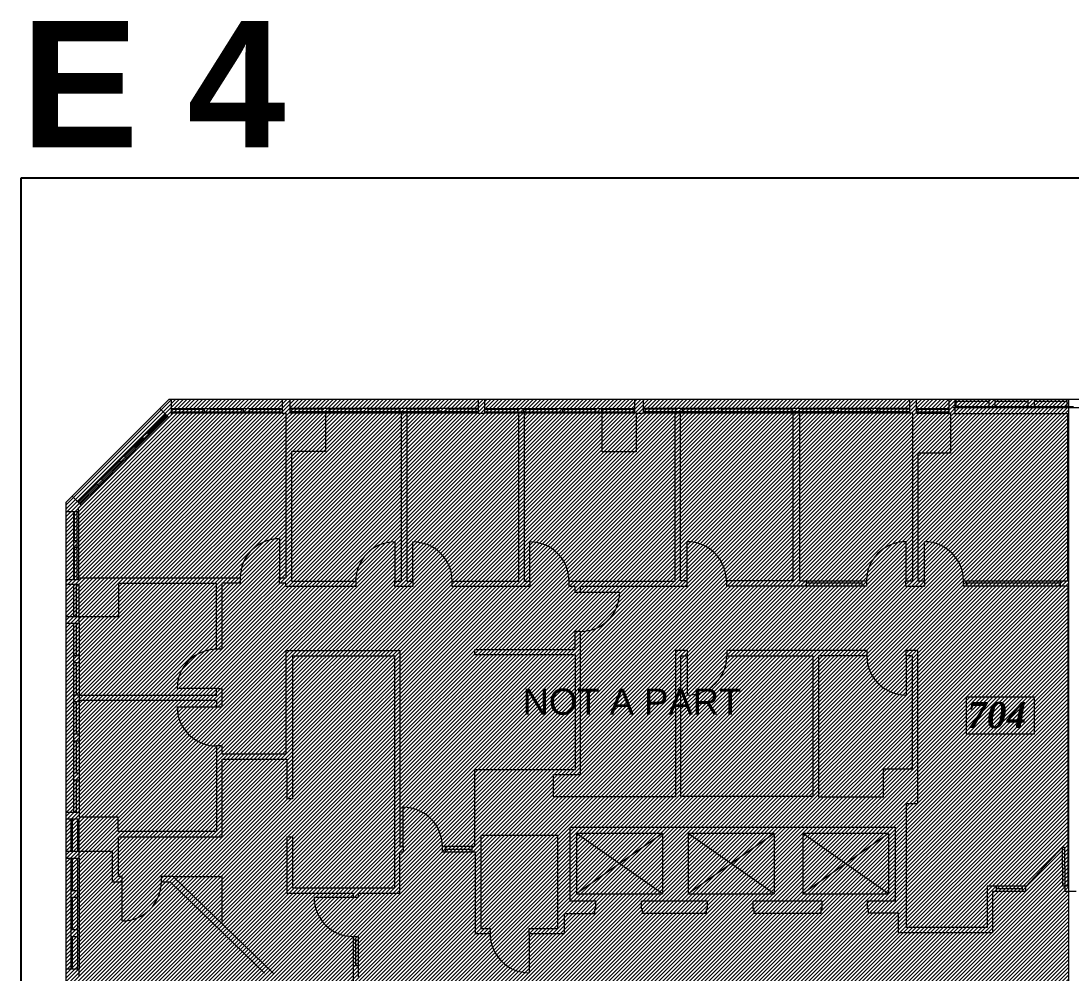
# Model space of a CAD drawing. Header units: inches. Extents: x 4293 to 10865, y -6935 to 441.
# Drawn here: x 6630 to 7595, y -6126 to -5251 of the extents above; entities that cross this region are included whole.
import ezdxf
from ezdxf.enums import TextEntityAlignment as Align

# ---------------------------------------------------------------- set-up
doc = ezdxf.new("R2010")
doc.units = ezdxf.units.IN
doc.header["$MEASUREMENT"] = 0
doc.layers.get('Defpoints').update_dxf_attribs({"color": 104})
doc.layers.add('ARCH-BLOCK', color=8, linetype='Continuous', lineweight=0)
doc.styles.add('DB', font='arial.ttf')
doc.styles.add('LT Street Name', font='timesbi.ttf')
doc.styles.add('PDF Arial', font='arial.ttf')

# ---------------------------------------------------------------- blocks, each defined once
blk = doc.blocks.new('fp')
at = {"layer": 'ARCH-BLOCK', "transparency": 33554508}
h = blk.add_hatch(dxfattribs=at)
h.set_pattern_fill('ANSI31', color=256, scale=20)
h.paths.add_polyline_path([(9726.97, 3901.76), (9632.09, 3806.88), (9632.09, 2946.64), (9725.28, 2853.09), (10554.25, 2853.09), (10554.25, 3901.76)])
at = {"layer": 'ARCH-BLOCK'}
for p, q in [((9726.97, 3901.76), (9632.09, 3806.88)), ((9726.97, 3901.76), (9638.08, 3812.88)), ((11420.95, 3901.76), (9726.97, 3901.76)), ((11420.95, 3901.76), (9726.97, 3901.76)), ((9729.49, 3887.69), (9729.49, 3901.76)), ((9831.13, 3901.76), (9831.13, 3889.23)), ((9838.09, 3901.76), (9838.09, 3889.23)), ((10011.49, 3889.23), (10011.49, 3901.76)), ((10017.49, 3889.23), (10017.49, 3901.76)), ((10155.01, 3901.76), (10155.01, 3889.23)), ((10163.03, 3901.76), (10163.03, 3889.23)), ((10408.19, 3889.23), (10408.19, 3901.76)), ((10414.19, 3889.23), (10414.19, 3901.76)), ((10444.07, 3901.76), (10444.07, 3889.23)), ((10449.93, 3889.21), (10449.93, 3901.76)), ((10450.67, 3894.08), (10450.67, 3901.76)), ((10480.67, 3901.76), (10480.67, 3895.28)), ((10486.67, 3895.28), (10486.67, 3901.76)), ((10516.67, 3901.76), (10516.67, 3895.28)), ((10522.67, 3895.28), (10522.67, 3901.76)), ((10552.67, 3901.76), (10552.67, 3895.28)), ((9718.69, 3893.49), (9726.99, 3885.19)), ((9729.49, 3893.43), (9759.37, 3893.43)), ((9729.49, 3892.83), (9759.37, 3892.83)), ((9759.37, 3893.43), (9759.37, 3890.43)), ((9759.37, 3893.43), (9765.37, 3893.43)), ((9765.37, 3890.43), (9765.37, 3893.43)), ((9765.37, 3893.43), (9795.25, 3893.43)), ((9765.37, 3892.83), (9795.25, 3892.83)), ((9795.25, 3893.43), (9795.25, 3890.43)), ((9795.25, 3893.43), (9801.25, 3893.43)), ((9801.25, 3890.43), (9801.25, 3893.43)), ((9801.25, 3893.43), (9831.13, 3893.43)), ((9801.25, 3892.83), (9831.13, 3892.83)), ((9867.97, 3893.43), (9838.09, 3893.43)), ((9867.97, 3892.83), (9838.09, 3892.83)), ((9873.97, 3893.43), (9867.97, 3893.43)), ((9867.97, 3890.43), (9867.97, 3893.43)), ((9873.97, 3893.43), (9873.97, 3890.43)), ((9903.85, 3893.43), (9873.97, 3893.43)), ((9903.85, 3892.83), (9873.97, 3892.83)), ((9909.85, 3893.43), (9903.85, 3893.43)), ((9903.85, 3890.43), (9903.85, 3893.43)), ((9909.85, 3893.43), (9909.85, 3890.43)), ((9939.73, 3893.43), (9909.85, 3893.43)), ((9939.73, 3892.83), (9909.85, 3892.83)), ((9945.73, 3893.43), (9939.73, 3893.43)), ((9939.73, 3890.43), (9939.73, 3893.43)), ((9945.73, 3893.43), (9945.73, 3890.43)), ((9975.61, 3893.43), (9945.73, 3893.43)), ((9975.61, 3892.83), (9945.73, 3892.83)), ((9981.61, 3893.43), (9975.61, 3893.43)), ((9975.61, 3890.43), (9975.61, 3893.43)), ((9981.61, 3893.43), (9981.61, 3890.43)), ((10011.49, 3893.43), (9981.61, 3893.43)), ((10011.49, 3892.83), (9981.61, 3892.83)), ((10017.49, 3893.43), (10047.37, 3893.43)), ((10017.49, 3892.83), (10047.37, 3892.83)), ((10047.37, 3893.43), (10047.37, 3890.43)), ((10047.37, 3893.43), (10053.37, 3893.43)), ((10053.37, 3890.43), (10053.37, 3893.43)), ((10053.37, 3893.43), (10083.25, 3893.43)), ((10053.37, 3892.83), (10083.25, 3892.83)), ((10083.25, 3893.43), (10083.25, 3890.43)), ((10083.25, 3893.43), (10089.25, 3893.43)), ((10089.25, 3890.43), (10089.25, 3893.43)), ((10089.25, 3893.43), (10119.13, 3893.43)), ((10089.25, 3892.83), (10119.13, 3892.83)), ((10119.13, 3893.43), (10119.13, 3890.43)), ((10119.13, 3893.43), (10125.13, 3893.43)), ((10125.13, 3890.43), (10125.13, 3893.43)), ((10125.13, 3893.43), (10155.01, 3893.43)), ((10125.13, 3892.83), (10155.01, 3892.83)), ((10192.91, 3893.43), (10163.03, 3893.43)), ((10192.91, 3892.83), (10163.03, 3892.83)), ((10198.91, 3893.43), (10192.91, 3893.43)), ((10192.91, 3890.43), (10192.91, 3893.43)), ((10198.91, 3893.43), (10198.91, 3890.43)), ((10228.79, 3893.43), (10198.91, 3893.43)), ((10228.79, 3892.83), (10198.91, 3892.83)), ((10234.79, 3893.43), (10228.79, 3893.43)), ((10228.79, 3890.43), (10228.79, 3893.43)), ((10234.79, 3893.43), (10234.79, 3890.43)), ((10264.67, 3893.43), (10234.79, 3893.43)), ((10264.67, 3892.83), (10234.79, 3892.83)), ((10270.67, 3893.43), (10264.67, 3893.43)), ((10264.67, 3890.43), (10264.67, 3893.43)), ((10270.67, 3893.43), (10270.67, 3890.43)), ((10300.55, 3893.43), (10270.67, 3893.43)), ((10300.55, 3892.83), (10270.67, 3892.83)), ((10306.55, 3893.43), (10300.55, 3893.43)), ((10300.55, 3890.43), (10300.55, 3893.43)), ((10306.55, 3893.43), (10306.55, 3890.43)), ((10336.43, 3893.43), (10306.55, 3893.43)), ((10336.43, 3892.83), (10306.55, 3892.83)), ((10342.43, 3893.43), (10336.43, 3893.43)), ((10336.43, 3890.43), (10336.43, 3893.43)), ((10342.43, 3893.43), (10342.43, 3890.43)), ((10372.31, 3893.43), (10342.43, 3893.43)), ((10372.31, 3892.83), (10342.43, 3892.83)), ((10378.31, 3893.43), (10372.31, 3893.43)), ((10372.31, 3890.43), (10372.31, 3893.43)), ((10378.31, 3893.43), (10378.31, 3890.43)), ((10408.19, 3893.43), (10378.31, 3893.43)), ((10408.19, 3892.83), (10378.31, 3892.83)), ((10414.19, 3893.43), (10444.07, 3893.43)), ((10414.19, 3892.83), (10444.07, 3892.83)), ((10450.67, 3894.08), (10447.71, 3894.08)), ((10450.67, 3900.08), (10480.67, 3900.08)), ((10450.67, 3895.28), (10480.67, 3895.28)), ((10624.67, 3894.08), (10450.67, 3894.08)), ((10480.67, 3895.28), (10486.67, 3895.28)), ((10486.67, 3900.08), (10516.67, 3900.08)), ((10486.67, 3895.28), (10516.67, 3895.28)), ((10516.67, 3895.28), (10522.67, 3895.28)), ((10522.67, 3900.08), (10552.67, 3900.08)), ((10522.67, 3895.28), (10552.67, 3895.28)), ((10552.67, 3895.28), (10558.67, 3895.28)), ((9726.99, 3885.19), (9646.36, 3804.6)), ((9707.05, 3871.19), (9724.02, 3888.16)), ((9707.47, 3870.77), (9724.45, 3887.73)), ((9709.17, 3869.07), (9726.14, 3886.04)), ((9726.99, 3885.19), (9729.49, 3887.69)), ((9729.49, 3890.43), (9759.37, 3890.43)), ((9831.13, 3889.23), (9729.49, 3889.23)), ((9759.37, 3890.43), (9765.37, 3890.43)), ((9765.37, 3890.43), (9795.25, 3890.43)), ((9795.25, 3890.43), (9801.25, 3890.43)), ((9801.25, 3890.43), (9831.13, 3890.43)), ((9831.13, 3889.23), (9834.68, 3889.23)), ((9834.68, 3737.58), (9834.68, 3889.23)), ((9867.97, 3890.43), (9838.09, 3890.43)), ((10011.49, 3889.23), (9838.09, 3889.23)), ((9873.97, 3890.43), (9867.97, 3890.43)), ((9870.97, 3889.23), (9870.97, 3854.02)), ((9903.85, 3890.43), (9873.97, 3890.43)), ((9909.85, 3890.43), (9903.85, 3890.43)), ((9939.73, 3890.43), (9909.85, 3890.43)), ((9945.73, 3890.43), (9939.73, 3890.43)), ((9940.93, 3734.7), (9940.93, 3889.23)), ((9945.6, 3889.23), (9945.6, 3734.7)), ((9975.61, 3890.43), (9945.73, 3890.43)), ((9981.61, 3890.43), (9975.61, 3890.43)), ((10011.49, 3890.43), (9981.61, 3890.43)), ((10011.49, 3889.23), (10017.49, 3889.23)), ((10017.49, 3890.43), (10047.37, 3890.43)), ((10155.01, 3889.23), (10017.49, 3889.23)), ((10047.37, 3890.43), (10053.37, 3890.43)), ((10048.78, 3734.7), (10048.78, 3889.23)), ((10053.37, 3890.43), (10083.25, 3890.43)), ((10053.49, 3889.23), (10053.49, 3734.7)), ((10083.25, 3890.43), (10089.25, 3890.43)), ((10089.25, 3890.43), (10119.13, 3890.43)), ((10119.13, 3890.43), (10125.13, 3890.43)), ((10125.13, 3890.43), (10155.01, 3890.43)), ((10125.42, 3853.44), (10125.42, 3889.23)), ((10156.46, 3889.23), (10156.46, 3853.44)), ((10156.46, 3889.23), (10163.03, 3889.23)), ((10192.91, 3890.43), (10163.03, 3890.43)), ((10408.19, 3889.23), (10163.03, 3889.23)), ((10192.43, 3734.7), (10192.43, 3889.16)), ((10198.91, 3890.43), (10192.91, 3890.43)), ((10197.26, 3734.82), (10197.26, 3889.14)), ((10228.79, 3890.43), (10198.91, 3890.43)), ((10234.79, 3890.43), (10228.79, 3890.43)), ((10264.67, 3890.43), (10234.79, 3890.43)), ((10270.67, 3890.43), (10264.67, 3890.43)), ((10300.55, 3890.43), (10270.67, 3890.43)), ((10300.49, 3889.23), (10300.49, 3734.82)), ((10306.55, 3890.43), (10300.55, 3890.43)), ((10336.43, 3890.43), (10306.55, 3890.43)), ((10306.75, 3889.23), (10306.75, 3734.82)), ((10342.43, 3890.43), (10336.43, 3890.43)), ((10372.31, 3890.43), (10342.43, 3890.43)), ((10378.31, 3890.43), (10372.31, 3890.43)), ((10408.19, 3890.43), (10378.31, 3890.43)), ((10410.86, 3889.23), (10408.19, 3889.23)), ((10410.86, 3734.82), (10410.86, 3889.23)), ((10414.19, 3890.43), (10444.07, 3890.43)), ((10414.19, 3889.23), (10444.07, 3889.23)), ((10445.65, 3889.21), (10445.65, 3852.23)), ((10553.59, 3888.56), (10447.71, 3888.56)), ((10553.59, 3734.82), (10553.59, 3888.56)), ((9702.8, 3866.95), (9707.05, 3871.19)), ((9709.17, 3869.07), (9707.05, 3871.19)), ((9685.83, 3849.98), (9702.8, 3866.95)), ((9686.25, 3849.56), (9703.23, 3866.53)), ((9687.95, 3847.86), (9704.92, 3864.83)), ((9702.8, 3866.95), (9704.92, 3864.83)), ((9704.92, 3864.83), (9709.17, 3869.07)), ((9870.97, 3854.02), (9839.77, 3854.02)), ((9839.77, 3854.02), (9839.77, 3734.7)), ((10156.46, 3853.44), (10125.42, 3853.44)), ((10445.65, 3852.23), (10415.54, 3852.23)), ((10415.54, 3852.23), (10415.54, 3734.82)), ((9664.61, 3828.78), (9681.58, 3845.74)), ((9665.03, 3828.35), (9682.01, 3845.32)), ((9666.73, 3826.65), (9683.7, 3843.62)), ((9681.58, 3845.74), (9685.83, 3849.98)), ((9681.58, 3845.74), (9683.7, 3843.62)), ((9683.7, 3843.62), (9687.95, 3847.86)), ((9687.95, 3847.86), (9685.83, 3849.98)), ((9643.39, 3807.57), (9660.36, 3824.54)), ((9643.81, 3807.14), (9660.79, 3824.11)), ((9660.36, 3824.54), (9664.61, 3828.78)), ((9660.36, 3824.54), (9662.49, 3822.41)), ((9662.49, 3822.41), (9666.73, 3826.65)), ((9666.73, 3826.65), (9664.61, 3828.78)), ((9645.51, 3805.45), (9662.49, 3822.41)), ((9638.08, 3812.88), (9632.09, 3806.88)), ((9632.09, 3806.88), (9632.09, 2946.64)), ((9632.09, 3806.88), (9632.09, 2946.64)), ((9646.36, 3804.6), (9638.08, 3812.88)), ((9643.83, 3802.07), (9646.36, 3804.6)), ((9632.09, 3798.62), (9643.83, 3798.62)), ((9639.63, 3771.74), (9639.63, 3798.62)), ((9640.23, 3771.74), (9640.23, 3798.62)), ((9642.63, 3771.74), (9642.63, 3798.62)), ((9643.83, 3798.62), (9643.83, 3802.07)), ((9643.83, 3798.62), (9643.83, 3735.74)), ((9639.63, 3765.74), (9639.63, 3771.74)), ((9642.63, 3771.74), (9639.63, 3771.74)), ((9639.63, 3765.74), (9642.63, 3765.74)), ((9639.63, 3735.74), (9639.63, 3765.74)), ((9640.23, 3735.74), (9640.23, 3765.74)), ((9642.63, 3765.74), (9642.63, 3771.74)), ((9642.63, 3735.74), (9642.63, 3765.74)), ((9828.56, 3773.6), (9828.56, 3737.58)), ((9934.69, 3770.72), (9934.69, 3734.7)), ((9951.37, 3734.7), (9951.37, 3770.72)), ((10058.89, 3734.7), (10058.89, 3770.72)), ((10203.49, 3734.82), (10203.49, 3770.84)), ((10404.38, 3770.84), (10404.38, 3734.82)), ((10421.54, 3734.82), (10421.54, 3770.84)), ((9643.83, 3737.58), (9792.56, 3737.58)), ((9792.56, 3737.58), (9792.56, 3732.66)), ((9828.56, 3732.66), (9828.56, 3737.58)), ((9828.56, 3737.58), (9834.68, 3737.58)), ((9643.83, 3735.74), (9632.09, 3735.74)), ((9632.09, 3731.87), (9644.56, 3731.87)), ((9639.52, 3701.87), (9639.52, 3731.87)), ((9642.04, 3701.87), (9642.04, 3731.87)), ((9644.44, 3701.87), (9644.44, 3731.87)), ((9770.6, 3732.49), (9680.53, 3732.49)), ((9680.53, 3732.49), (9680.53, 3701.68)), ((9770.6, 3671.94), (9770.6, 3732.49)), ((9792.56, 3732.66), (9775.52, 3732.66)), ((9775.52, 3732.66), (9775.52, 3671.94)), ((9834.49, 3732.66), (9828.56, 3732.66)), ((9834.49, 3729.78), (9834.49, 3732.66)), ((9898.69, 3729.78), (9834.49, 3729.78)), ((9839.77, 3734.7), (9898.69, 3734.7)), ((9898.69, 3734.7), (9898.69, 3729.78)), ((9934.69, 3729.78), (9934.69, 3734.7)), ((9934.69, 3734.7), (9940.93, 3734.7)), ((9951.37, 3729.78), (9934.69, 3729.78)), ((9945.6, 3734.7), (9951.37, 3734.7)), ((9951.37, 3734.7), (9951.37, 3729.78)), ((9987.37, 3729.78), (9987.37, 3734.7)), ((9987.37, 3734.7), (10048.78, 3734.7)), ((10058.89, 3729.78), (9987.37, 3729.78)), ((10053.49, 3734.7), (10058.89, 3734.7)), ((10058.89, 3734.7), (10058.89, 3729.78)), ((10094.89, 3729.78), (10094.89, 3734.7)), ((10094.89, 3734.7), (10192.43, 3734.7)), ((10100.53, 3729.78), (10094.89, 3729.78)), ((10100.53, 3724.38), (10100.53, 3729.78)), ((10105.45, 3724.38), (10105.45, 3729.9)), ((10105.45, 3729.9), (10203.49, 3729.9)), ((10203.49, 3734.82), (10197.26, 3734.82)), ((10203.49, 3729.9), (10203.49, 3734.82)), ((10300.49, 3734.82), (10239.49, 3734.82)), ((10239.49, 3734.82), (10239.49, 3729.9)), ((10368.38, 3729.9), (10239.49, 3729.9)), ((10306.75, 3734.82), (10312.99, 3734.82)), ((10312.99, 3734.82), (10312.99, 3729.9)), ((10312.99, 3734.82), (10364.47, 3734.82)), ((10312.99, 3733.02), (10364.47, 3733.02)), ((10364.47, 3734.82), (10368.38, 3734.82)), ((10364.47, 3729.9), (10364.47, 3734.82)), ((10368.38, 3734.82), (10368.38, 3729.9)), ((10404.38, 3729.9), (10404.38, 3734.82)), ((10404.38, 3734.82), (10410.86, 3734.82)), ((10404.38, 3729.9), (10421.54, 3729.9)), ((10415.54, 3734.82), (10421.54, 3734.82)), ((10421.54, 3734.82), (10421.54, 3729.9)), ((10457.54, 3729.9), (10457.54, 3734.82)), ((10457.54, 3734.82), (10459.87, 3734.82)), ((10553.42, 3729.9), (10457.54, 3729.9)), ((10459.87, 3734.82), (10459.87, 3729.9)), ((10459.87, 3734.82), (10546.75, 3734.82)), ((10459.87, 3733.02), (10546.75, 3733.02)), ((10546.75, 3734.82), (10553.59, 3734.82)), ((10546.75, 3729.9), (10546.75, 3734.82)), ((10553.42, 3729.9), (10553.42, 3454.08)), ((10100.53, 3724.38), (10105.45, 3724.38)), ((10105.45, 3724.38), (10141.47, 3724.38)), ((9644.44, 3701.87), (9632.09, 3701.87)), ((9680.53, 3701.68), (9644.44, 3701.68)), ((9644.44, 3695.87), (9644.44, 3701.68)), ((9632.09, 3695.87), (9644.44, 3695.87)), ((9639.52, 3665.87), (9639.52, 3695.87)), ((9642.04, 3665.87), (9642.04, 3695.87)), ((9644.44, 3695.87), (9644.44, 3521.87)), ((10105.45, 3688.38), (10100.53, 3688.38)), ((10100.53, 3671.82), (10100.53, 3688.38)), ((10105.45, 3556.71), (10105.45, 3688.38)), ((9775.52, 3671.94), (9770.6, 3671.94)), ((9834.87, 3575.94), (9834.87, 3670.86)), ((9834.87, 3670.86), (9939.29, 3670.86)), ((9939.29, 3670.86), (9939.29, 3490.62)), ((10008.1, 3666.78), (10008.1, 3671.82)), ((10008.1, 3671.82), (10100.53, 3671.82)), ((10203.91, 3670.83), (10192.75, 3670.83)), ((10192.75, 3670.83), (10192.75, 3536.21)), ((10203.91, 3665.91), (10203.91, 3670.83)), ((10368.69, 3670.83), (10239.91, 3670.83)), ((10239.91, 3670.83), (10239.91, 3665.91)), ((10368.69, 3670.83), (10368.69, 3665.91)), ((10404.69, 3665.91), (10404.69, 3670.83)), ((10415.61, 3670.83), (10404.69, 3670.83)), ((10415.61, 3530.17), (10415.61, 3670.83)), ((9639.52, 3659.87), (9639.52, 3665.87)), ((9644.44, 3665.87), (9639.52, 3665.87)), ((9639.52, 3659.87), (9644.44, 3659.87)), ((9639.52, 3629.87), (9639.52, 3659.87)), ((9642.04, 3629.87), (9642.04, 3659.87)), ((9934.64, 3665.72), (9840.5, 3665.72)), ((9840.5, 3665.72), (9840.5, 3534.38)), ((9934.64, 3452.68), (9934.64, 3665.72)), ((10100.7, 3666.78), (10008.1, 3666.78)), ((10100.7, 3561.54), (10100.7, 3666.78)), ((10197.79, 3536.49), (10197.79, 3665.91)), ((10197.79, 3665.91), (10203.91, 3665.91)), ((10203.91, 3629.89), (10203.91, 3665.91)), ((10239.91, 3665.91), (10319.06, 3665.91)), ((10319.06, 3665.91), (10319.06, 3536.49)), ((10368.69, 3665.91), (10324.24, 3665.91)), ((10324.24, 3665.91), (10324.24, 3536.37)), ((10410.67, 3665.91), (10404.69, 3665.91)), ((10404.69, 3665.91), (10404.69, 3629.89)), ((10410.67, 3561.92), (10410.67, 3665.91)), ((9639.52, 3623.87), (9639.52, 3629.87)), ((9644.44, 3629.87), (9639.52, 3629.87)), ((9644.44, 3629.84), (9770.6, 3629.84)), ((9770.6, 3635.94), (9734.58, 3635.94)), ((9770.6, 3629.84), (9770.6, 3635.94)), ((9770.6, 3635.94), (9775.52, 3635.94)), ((9775.52, 3635.94), (9775.52, 3619.14)), ((9639.52, 3623.87), (9644.44, 3623.87)), ((9639.52, 3593.87), (9639.52, 3623.87)), ((9642.04, 3593.87), (9642.04, 3623.87)), ((9644.44, 3625.02), (9770.6, 3625.02)), ((9770.6, 3625.02), (9770.6, 3619.14)), ((10460.18, 3594), (10460.18, 3628.23)), ((10460.18, 3628.23), (10522.47, 3628.23)), ((10522.47, 3628.23), (10522.47, 3594)), ((9734.58, 3619.14), (9770.6, 3619.14)), ((9770.6, 3619.14), (9775.52, 3619.14)), ((9639.52, 3587.87), (9639.52, 3593.87)), ((9644.44, 3593.87), (9639.52, 3593.87)), ((10522.47, 3594), (10460.18, 3594)), ((9639.52, 3587.87), (9644.44, 3587.87)), ((9639.52, 3557.87), (9639.52, 3587.87)), ((9642.04, 3557.87), (9642.04, 3587.87)), ((9775.52, 3583.14), (9770.6, 3583.14)), ((9770.6, 3583.14), (9770.6, 3504.33)), ((9775.52, 3583.14), (9775.52, 3575.94)), ((9775.52, 3575.94), (9834.87, 3575.94)), ((9775.94, 3499.43), (9775.94, 3570.98)), ((9775.94, 3570.98), (9835.34, 3570.98)), ((9835.34, 3570.98), (9835.34, 3534.38)), ((9639.52, 3551.87), (9639.52, 3557.87)), ((9644.44, 3557.87), (9639.52, 3557.87)), ((10008.38, 3490.62), (10008.38, 3561.54)), ((10008.38, 3561.54), (10100.7, 3561.54)), ((10080.72, 3536.21), (10080.72, 3556.71)), ((10080.72, 3556.71), (10105.45, 3556.71)), ((10383.99, 3536.37), (10383.99, 3561.92)), ((10383.99, 3561.92), (10410.67, 3561.92)), ((9639.52, 3551.87), (9644.44, 3551.87)), ((9639.52, 3521.87), (9639.52, 3551.87)), ((9642.04, 3521.87), (9642.04, 3551.87)), ((9840.5, 3534.38), (9835.34, 3534.38)), ((10192.75, 3536.21), (10080.72, 3536.21)), ((10319.06, 3536.49), (10197.79, 3536.49)), ((10324.24, 3536.37), (10383.99, 3536.37)), ((9942.41, 3490.62), (9942.41, 3526.64)), ((10405.04, 3416.02), (10405.04, 3530.17)), ((10405.04, 3530.17), (10415.61, 3530.17)), ((9644.44, 3521.87), (9632.09, 3521.87)), ((9632.09, 3515.89), (9644.44, 3515.89)), ((9637.24, 3485.89), (9637.24, 3515.89)), ((9638.44, 3485.89), (9638.44, 3515.89)), ((9643.24, 3485.89), (9643.24, 3515.89)), ((9644.44, 3521.87), (9644.44, 3517.63)), ((9680.24, 3517.63), (9644.44, 3517.63)), ((9644.44, 3485.89), (9644.44, 3515.89)), ((9680.24, 3504.33), (9680.24, 3517.63)), ((9770.6, 3504.33), (9680.24, 3504.33)), ((10095.81, 3440.4), (10095.81, 3508.5)), ((10095.81, 3508.5), (10394.71, 3508.5)), ((10394.71, 3508.5), (10394.71, 3440.4)), ((9680.53, 3463.06), (9680.53, 3499.43)), ((9680.53, 3499.43), (9775.94, 3499.43)), ((9835.34, 3499.38), (9840.5, 3499.38)), ((9835.34, 3499.38), (9835.34, 3447.79)), ((9840.5, 3499.38), (9840.5, 3452.68)), ((10084.55, 3500.67), (10013.91, 3500.67)), ((10013.91, 3500.67), (10013.91, 3415.23)), ((10084.55, 3415.23), (10084.55, 3500.67)), ((10180.77, 3447.18), (10101.81, 3502.5)), ((10180.77, 3502.5), (10101.81, 3447.18)), ((10101.81, 3502.5), (10101.81, 3447.18)), ((10180.77, 3502.5), (10101.81, 3502.5)), ((10180.77, 3502.5), (10180.77, 3447.18)), ((10283.39, 3447.18), (10204.43, 3502.5)), ((10283.39, 3502.5), (10204.43, 3447.18)), ((10204.43, 3502.5), (10204.43, 3447.18)), ((10283.39, 3502.5), (10204.43, 3502.5)), ((10283.39, 3502.5), (10283.39, 3447.18)), ((10388.71, 3447.18), (10309.75, 3502.5)), ((10388.71, 3502.5), (10309.75, 3447.18)), ((10309.75, 3502.5), (10309.75, 3447.18)), ((10388.71, 3502.5), (10309.75, 3502.5)), ((10388.71, 3502.5), (10388.71, 3447.18)), ((9644.44, 3485.89), (9632.09, 3485.89)), ((9644.44, 3486.38), (9674.9, 3486.38)), ((9644.44, 3479.89), (9644.44, 3485.89)), ((9674.9, 3486.38), (9674.9, 3458.14)), ((9939.29, 3490.62), (9942.41, 3490.62)), ((9939.43, 3447.67), (9939.43, 3485.7)), ((9939.43, 3485.7), (9942.41, 3485.7)), ((9942.41, 3490.62), (9942.41, 3485.7)), ((9978.41, 3485.7), (9978.41, 3490.62)), ((10008.38, 3490.62), (9978.41, 3490.62)), ((9978.41, 3485.7), (9981.41, 3485.7)), ((9981.41, 3485.7), (9981.41, 3490.62)), ((9981.41, 3488.1), (10005.53, 3488.1)), ((9981.41, 3485.7), (10005.53, 3485.7)), ((10005.53, 3490.62), (10005.53, 3485.7)), ((10005.53, 3485.7), (10008.65, 3485.7)), ((10008.65, 3485.7), (10008.65, 3410.43)), ((10548.53, 3490.04), (10550.53, 3490.05)), ((10548.76, 3454.04), (10548.53, 3490.04)), ((10550.53, 3490.05), (10550.76, 3454.05)), ((9632.09, 3479.89), (9644.44, 3479.89)), ((9637.24, 3449.89), (9637.24, 3479.89)), ((9638.44, 3449.89), (9638.44, 3479.89)), ((9643.24, 3449.89), (9643.24, 3479.89)), ((9644.44, 3479.89), (9644.44, 3377.89)), ((9674.9, 3458.14), (9684.01, 3458.14)), ((9684.01, 3463.06), (9680.53, 3463.06)), ((9684.01, 3458.14), (9684.01, 3463.06)), ((9684.01, 3422.12), (9684.01, 3458.14)), ((9720.01, 3463.06), (9720.01, 3458.14)), ((9731.05, 3463.06), (9720.01, 3463.06)), ((9720.01, 3458.14), (9728.1, 3458.14)), ((9728.1, 3458.14), (9815, 3374.02)), ((9823.03, 3373.62), (9731.05, 3463.06)), ((9731.05, 3463.06), (9776.05, 3463.06)), ((9776.05, 3419.3), (9776.05, 3463.06)), ((9637.24, 3443.89), (9637.24, 3449.89)), ((9643.24, 3449.89), (9637.24, 3449.89)), ((9643.24, 3443.89), (9643.24, 3449.89)), ((9835.34, 3447.79), (9896.42, 3447.79)), ((9840.5, 3452.68), (9934.64, 3452.68)), ((9896.42, 3447.79), (9896.42, 3443.83)), ((9901.34, 3443.83), (9901.34, 3447.67)), ((9901.34, 3447.67), (9939.43, 3447.67)), ((10101.81, 3447.18), (10180.77, 3447.18)), ((10204.43, 3447.18), (10283.39, 3447.18)), ((10309.75, 3447.18), (10388.71, 3447.18)), ((10514.79, 3454.08), (10479.29, 3454.08)), ((10479.29, 3454.08), (10479.29, 3416.02)), ((10484.31, 3449.16), (10484.31, 3411.12)), ((10487.67, 3449.16), (10484.31, 3449.16)), ((10487.67, 3454.08), (10487.67, 3449.16)), ((10511.79, 3451.56), (10487.67, 3451.56)), ((10511.79, 3449.16), (10487.67, 3449.16)), ((10511.79, 3449.16), (10511.79, 3454.08)), ((10514.79, 3449.16), (10511.79, 3449.16)), ((10514.79, 3449.16), (10514.79, 3454.08)), ((10550.76, 3454.05), (10548.76, 3454.04)), ((10553.42, 3454.08), (10550.79, 3454.08)), ((10550.79, 3454.08), (10550.79, 3449.16)), ((10561.11, 3449.16), (10550.79, 3449.16)), ((9637.24, 3443.89), (9643.24, 3443.89)), ((9637.24, 3413.89), (9637.24, 3443.89)), ((9638.44, 3413.89), (9638.44, 3443.89)), ((9643.24, 3413.89), (9643.24, 3443.89)), ((9860.41, 3443.83), (9896.42, 3443.83)), ((9896.42, 3443.83), (9901.34, 3443.83)), ((10119.54, 3440.4), (10095.81, 3440.4)), ((10119.54, 3433.2), (10119.54, 3440.4)), ((10161.41, 3433.2), (10161.41, 3440.4)), ((10222.16, 3440.4), (10161.41, 3440.4)), ((10222.16, 3433.2), (10222.16, 3440.4)), ((10264.03, 3433.2), (10264.03, 3440.4)), ((10327.48, 3440.4), (10264.03, 3440.4)), ((10327.48, 3433.2), (10327.48, 3440.4)), ((10369.35, 3433.2), (10369.35, 3440.4)), ((10394.71, 3440.4), (10369.35, 3440.4)), ((10118.58, 3428.67), (10090.83, 3428.67)), ((10090.83, 3410.43), (10090.83, 3428.67)), ((10118.58, 3433.2), (10119.54, 3433.2)), ((10118.58, 3428.67), (10118.58, 3433.2)), ((10162.37, 3433.2), (10161.41, 3433.2)), ((10162.37, 3429.36), (10162.37, 3433.2)), ((10162.37, 3429.36), (10221.2, 3429.36)), ((10221.2, 3433.2), (10222.16, 3433.2)), ((10221.2, 3429.36), (10221.2, 3433.2)), ((10264.99, 3433.2), (10264.03, 3433.2)), ((10264.99, 3429.36), (10264.99, 3433.2)), ((10264.99, 3429.36), (10326.52, 3429.36)), ((10326.52, 3429.36), (10326.52, 3433.2)), ((10326.52, 3433.2), (10327.48, 3433.2)), ((10370.31, 3433.2), (10369.35, 3433.2)), ((10370.31, 3429.36), (10370.31, 3433.2)), ((10397.91, 3429.36), (10370.31, 3429.36)), ((10397.91, 3411.12), (10397.91, 3429.36)), ((9643.24, 3413.89), (9637.24, 3413.89)), ((9637.24, 3407.89), (9637.24, 3413.89)), ((9637.24, 3407.89), (9643.24, 3407.89)), ((9637.24, 3377.89), (9637.24, 3407.89)), ((9638.44, 3377.89), (9638.44, 3407.89)), ((9643.24, 3407.89), (9643.24, 3413.89)), ((9643.24, 3377.89), (9643.24, 3407.89)), ((9896.42, 3407.83), (9896.42, 3343.44)), ((9896.42, 3407.83), (9901.34, 3407.83)), ((9901.34, 3404.83), (9901.34, 3407.83)), ((10008.65, 3410.43), (10022.3, 3410.43)), ((10013.91, 3415.23), (10022.3, 3415.23)), ((10022.3, 3415.23), (10022.3, 3410.43)), ((10058.3, 3410.43), (10058.3, 3415.23)), ((10058.3, 3415.23), (10084.55, 3415.23)), ((10058.3, 3410.43), (10090.83, 3410.43)), ((10058.3, 3410.43), (10058.3, 3374.41)), ((10484.31, 3411.12), (10397.91, 3411.12)), ((10479.29, 3416.02), (10405.04, 3416.02)), ((9896.42, 3404.83), (9901.34, 3404.83)), ((9898.94, 3380.71), (9898.94, 3404.83)), ((9901.34, 3380.71), (9901.34, 3404.83)), ((9901.34, 3380.71), (9896.42, 3380.71)), ((9901.34, 3370.56), (9901.34, 3380.71)), ((9644.44, 3377.89), (9632.09, 3377.89)), ((9644.44, 3371.43), (9644.44, 3377.89))]:
    blk.add_line(p, q, dxfattribs=at)
at = {"layer": 'ARCH-BLOCK', "ltscale": 0.5}
blk.add_line((10514.76, 3453.81), (10548.53, 3490.04), dxfattribs=at)
at = {"layer": 'ARCH-BLOCK'}
blk.add_lwpolyline([(9726.97, 3901.76), (9632.09, 3806.88), (9632.09, 2946.64), (9725.28, 2853.09), (10554.25, 2853.09), (10554.25, 3901.76), (9726.97, 3901.76)], dxfattribs=at)
for centre, major_axis, start_param, end_param in [((9828.56, 3737.58), (25.47, 25.47), 0.785398, 2.356194), ((9934.69, 3734.7), (25.47, 25.47), 0.785398, 2.356194), ((9951.37, 3734.7), (-25.47, 25.47), 3.926991, 5.497787), ((10058.89, 3734.7), (-25.47, 25.47), 3.926991, 5.497787), ((10203.49, 3734.82), (-25.47, 25.47), 3.926991, 5.497787), ((10404.38, 3734.82), (25.47, 25.47), 0.785398, 2.356194), ((10421.54, 3734.82), (-25.47, 25.47), 3.926991, 5.497787), ((10105.45, 3724.38), (25.47, 25.47), 3.926991, 5.497787), ((9770.6, 3635.94), (25.47, 25.47), 0.785398, 2.356194), ((10203.91, 3665.91), (25.47, 25.47), 3.926991, 5.497787), ((10404.69, 3665.91), (-25.47, 25.47), 0.785398, 2.356194), ((9770.6, 3619.14), (-25.47, 25.47), 0.785398, 2.356194), ((9942.41, 3490.62), (-25.47, 25.47), 3.926991, 5.497787), ((9684.01, 3458.14), (25.47, 25.47), 3.926991, 5.497787), ((9896.42, 3443.83), (-25.47, 25.47), 0.785398, 2.356194), ((10058.3, 3410.43), (-25.47, 25.47), 0.785398, 2.356194)]:
    blk.add_ellipse(centre, major_axis=major_axis, ratio=1, start_param=start_param, end_param=end_param, dxfattribs=at)
at = {"layer": 'ARCH-BLOCK', "style": 'DB'}
blk.add_text('NOT A PART', height=24, dxfattribs=at).set_placement((10152.68, 3611.77), align=Align.CENTER)
at = {"layer": 'ARCH-BLOCK', "style": 'LT Street Name'}
blk.add_text('704', height=24, dxfattribs=at).set_placement((10460.81, 3599.43))

msp = doc.modelspace()

# ---------------------------------------------------------------- linework, layer by layer
at = {"layer": 'Defpoints'}
msp.add_lwpolyline([(6629.97, -5395.05), (8585.83, -5395.05), (8585.83, -6836.48), (6629.97, -6836.48)], close=True, dxfattribs=at)

# ---------------------------------------------------------------- block references
at = {"layer": 'ARCH-BLOCK'}
msp.add_blockref('fp', (-2961.03, -9500.64), dxfattribs=at)

# ---------------------------------------------------------------- texts
at = {"layer": 'Defpoints', "insert": (6629.74, -5250.79), "char_height": 116.0877, "attachment_point": 1, "style": 'PDF Arial'}
msp.add_mtext('{\\fArial|b1|i0|c0|p34;E 4}', dxfattribs=at)

doc.saveas('drawing.dxf')
